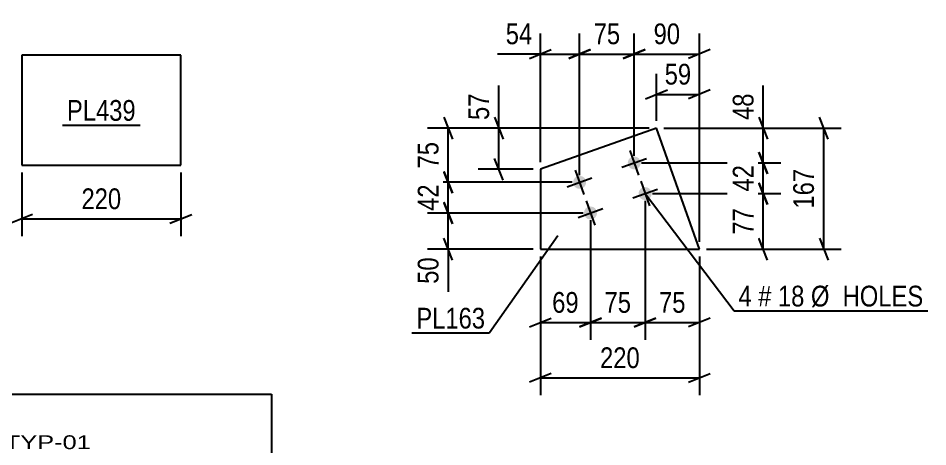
# Model space of a CAD drawing. Header units: millimetres. Extents: x 0 to 841, y 0 to 594.
# Drawn here: x 641 to 766.6, y 139.5 to 198.7 of the extents above; entities that cross this region are included whole.
import ezdxf

# ---------------------------------------------------------------- set-up
doc = ezdxf.new("R2010")
doc.units = ezdxf.units.MM
doc.styles.add('Arial Narrow', font='ARIALN.TTF', dxfattribs={"height": 0.2})

# ---------------------------------------------------------------- blocks, each defined once
blk = doc.blocks.new('Part-318889060-8647 - 8643')
at = {"color": 2, "linetype": 'Continuous'}
for p, q in [((641.52, 193.57), (641.52, 178.37)), ((663.47, 193.57), (641.52, 193.57)), ((663.47, 178.37), (663.47, 193.57)), ((641.52, 178.37), (663.47, 178.37))]:
    blk.add_line(p, q, dxfattribs=at)
blk = doc.blocks.new('Bolt-318889060-8868 - 8857')
at = {"linetype": 'Continuous'}
for points in [[(726.9, 178.98, -1), (725.21, 178.38, -1)], [(719.36, 176.31, -1), (717.67, 175.7, -1)], [(728.41, 174.74, -1), (726.71, 174.14, -1)], [(720.87, 172.07, -1), (719.17, 171.46, -1)]]:
    blk.add_hatch(color=1, dxfattribs=at).paths.add_polyline_path(points)
at = {"color": 1, "linetype": 'Continuous'}
for p, q in [((725.45, 180.38), (726.66, 176.98)), ((724.36, 178.08), (727.75, 179.28)), ((717.91, 177.7), (719.12, 174.31)), ((716.82, 175.4), (720.21, 176.61)), ((726.96, 176.14), (728.16, 172.74)), ((725.86, 173.84), (729.25, 175.04)), ((719.42, 173.46), (720.62, 170.07)), ((718.32, 171.16), (721.72, 172.37))]:
    blk.add_line(p, q, dxfattribs=at)
blk = doc.blocks.new('Part-318889060-8863 - 8857')
at = {"color": 2, "linetype": 'Continuous'}
for p, q in [((729.13, 183.48), (713.1, 177.8)), ((735.05, 166.77), (729.13, 183.48)), ((713.1, 177.8), (713.1, 166.77)), ((713.1, 166.77), (735.05, 166.77))]:
    blk.add_line(p, q, dxfattribs=at)
blk = doc.blocks.new('StraightDimension-318889060-8660 - 8643')
at = {"color": 7, "linetype": 'Continuous'}
for p, q in [((641.52, 177.37), (641.52, 168.55)), ((663.47, 177.37), (663.47, 168.55)), ((643.02, 171.55), (640.02, 170.35)), ((641.52, 170.95), (663.47, 170.95)), ((661.97, 170.35), (664.97, 171.55))]:
    blk.add_line(p, q, dxfattribs=at)
at = {"color": 0}
blk.add_wipeout([(655.84, 171.7), (655.84, 175.9), (649.16, 175.9), (649.16, 171.7)], dxfattribs=at)
at = {"color": 3, "style": 'Arial Narrow'}
blk.add_text('220', height=2.863, dxfattribs=at).set_placement((649.76, 172.3))
blk = doc.blocks.new('StraightDimension-318889060-8884 - 8857')
at = {"color": 7, "linetype": 'Continuous'}
for p, q in [((720.02, 170.76), (720.02, 154.24)), ((713.1, 165.77), (713.1, 154.24)), ((711.6, 156.04), (714.6, 157.24)), ((721.52, 157.24), (718.52, 156.04)), ((713.1, 156.64), (720.02, 156.64))]:
    blk.add_line(p, q, dxfattribs=at)
at = {"color": 0}
blk.add_wipeout([(718.99, 157.39), (718.99, 161.59), (714.13, 161.59), (714.13, 157.39)], dxfattribs=at)
at = {"color": 3, "style": 'Arial Narrow'}
blk.add_text('69', height=2.863, dxfattribs=at).set_placement((714.73, 157.99))
blk = doc.blocks.new('StraightDimension-318889060-8876 - 8857')
at = {"color": 7, "linetype": 'Continuous'}
for p, q in [((727.56, 173.44), (727.56, 154.24)), ((720.02, 170.76), (720.02, 154.24)), ((718.52, 156.04), (721.52, 157.24)), ((729.06, 157.24), (726.06, 156.04)), ((720.02, 156.64), (727.56, 156.64))]:
    blk.add_line(p, q, dxfattribs=at)
at = {"color": 0}
blk.add_wipeout([(726.22, 157.39), (726.22, 161.59), (721.36, 161.59), (721.36, 157.39)], dxfattribs=at)
at = {"color": 3, "style": 'Arial Narrow'}
blk.add_text('75', height=2.863, dxfattribs=at).set_placement((721.96, 157.99))
blk = doc.blocks.new('StraightDimension-318889060-8891 - 8857')
at = {"color": 7, "linetype": 'Continuous'}
for p, q in [((743.27, 175.94), (744.47, 172.94)), ((728.56, 174.44), (746.27, 174.44)), ((743.87, 166.77), (743.87, 174.44)), ((744.47, 165.27), (743.27, 168.27)), ((736.05, 166.77), (746.27, 166.77))]:
    blk.add_line(p, q, dxfattribs=at)
at = {"color": 0}
blk.add_wipeout([(743.12, 173.03), (738.92, 173.03), (738.92, 168.18), (743.12, 168.18)], dxfattribs=at)
at = {"color": 3, "style": 'Arial Narrow'}
blk.add_text('77', height=2.863, rotation=90.0002, dxfattribs=at).set_placement((742.52, 168.78))
blk = doc.blocks.new('StraightDimension-318889060-8923 - 8857')
at = {"color": 7, "linetype": 'Continuous'}
for p, q in [((713.1, 165.77), (713.1, 146.6)), ((735.05, 165.77), (735.05, 146.6)), ((714.6, 149.6), (711.6, 148.4)), ((733.55, 148.4), (736.55, 149.6)), ((713.1, 149), (735.05, 149))]:
    blk.add_line(p, q, dxfattribs=at)
at = {"color": 0}
blk.add_wipeout([(727.42, 149.75), (727.42, 153.95), (720.74, 153.95), (720.74, 149.75)], dxfattribs=at)
at = {"color": 3, "style": 'Arial Narrow'}
blk.add_text('220', height=2.863, dxfattribs=at).set_placement((721.34, 150.35))
blk = doc.blocks.new('StraightDimension-318889060-8928 - 8857')
at = {"color": 7, "linetype": 'Continuous'}
for p, q in [((707.37, 183.48), (707.37, 189.39)), ((707.37, 183.48), (707.37, 189.39)), ((706.77, 184.98), (707.97, 181.98)), ((728.13, 183.48), (704.52, 183.48)), ((707.37, 177.8), (707.37, 183.48)), ((707.97, 176.3), (706.77, 179.3)), ((712.1, 177.8), (704.52, 177.8))]:
    blk.add_line(p, q, dxfattribs=at)
at = {"color": 0}
blk.add_wipeout([(706.62, 188.86), (702.42, 188.86), (702.42, 184.01), (706.62, 184.01)], dxfattribs=at)
at = {"color": 3, "style": 'Arial Narrow'}
blk.add_text('57', height=2.863, rotation=90.0002, dxfattribs=at).set_placement((706.02, 184.61))
blk = doc.blocks.new('StraightDimension-318889060-8870 - 8857')
at = {"color": 7, "linetype": 'Continuous'}
for p, q in [((727.56, 173.44), (727.56, 154.24)), ((735.05, 165.77), (735.05, 154.24)), ((726.06, 156.04), (729.06, 157.24)), ((736.55, 157.24), (733.55, 156.04)), ((727.56, 156.64), (735.05, 156.64))]:
    blk.add_line(p, q, dxfattribs=at)
at = {"color": 0}
blk.add_wipeout([(733.73, 157.39), (733.73, 161.59), (728.88, 161.59), (728.88, 157.39)], dxfattribs=at)
at = {"color": 3, "style": 'Arial Narrow'}
blk.add_text('75', height=2.863, dxfattribs=at).set_placement((729.48, 157.99))
blk = doc.blocks.new('StraightDimension-318889060-8897 - 8857')
at = {"color": 7, "linetype": 'Continuous'}
for p, q in [((743.87, 183.48), (743.87, 189.39)), ((743.87, 183.48), (743.87, 189.39)), ((743.27, 184.98), (744.47, 181.98)), ((730.13, 183.48), (746.27, 183.48)), ((743.87, 178.68), (743.87, 183.48)), ((744.47, 177.18), (743.27, 180.18)), ((727.05, 178.68), (746.27, 178.68))]:
    blk.add_line(p, q, dxfattribs=at)
at = {"color": 0}
blk.add_wipeout([(743.12, 188.86), (738.92, 188.86), (738.92, 184.01), (743.12, 184.01)], dxfattribs=at)
at = {"color": 3, "style": 'Arial Narrow'}
blk.add_text('48', height=2.863, rotation=90.0002, dxfattribs=at).set_placement((742.52, 184.61))
blk = doc.blocks.new('StraightDimension-318889060-8962 - 8857')
at = {"color": 7, "linetype": 'Continuous'}
for p, q in [((713.1, 178.8), (713.1, 196.57)), ((718.51, 177.01), (718.51, 196.57)), ((713.1, 193.72), (707.2, 193.72)), ((713.1, 193.72), (707.2, 193.72)), ((711.6, 193.12), (714.6, 194.32)), ((713.1, 193.72), (718.51, 193.72)), ((720.01, 194.32), (717.01, 193.12))]:
    blk.add_line(p, q, dxfattribs=at)
at = {"color": 0}
blk.add_wipeout([(712.58, 194.47), (712.58, 198.67), (707.72, 198.67), (707.72, 194.47)], dxfattribs=at)
at = {"color": 3, "style": 'Arial Narrow'}
blk.add_text('54', height=2.863, dxfattribs=at).set_placement((708.32, 195.07))
blk = doc.blocks.new('StraightDimension-318889060-8905 - 8857')
at = {"color": 7, "linetype": 'Continuous'}
for p, q in [((743.27, 180.18), (744.47, 177.18)), ((727.05, 178.68), (746.27, 178.68)), ((743.87, 174.44), (743.87, 178.68)), ((744.47, 172.94), (743.27, 175.94)), ((728.56, 174.44), (746.27, 174.44))]:
    blk.add_line(p, q, dxfattribs=at)
at = {"color": 0}
blk.add_wipeout([(743.12, 178.99), (738.92, 178.99), (738.92, 174.13), (743.12, 174.13)], dxfattribs=at)
at = {"color": 3, "style": 'Arial Narrow'}
blk.add_text('42', height=2.863, rotation=90.0002, dxfattribs=at).set_placement((742.52, 174.73))
blk = doc.blocks.new('StraightDimension-318889060-8914 - 8857')
at = {"color": 7, "linetype": 'Continuous'}
for p, q in [((729.13, 184.48), (729.13, 191)), ((735.05, 167.77), (735.05, 191)), ((727.63, 187.55), (730.63, 188.75)), ((736.55, 188.75), (733.55, 187.55)), ((729.13, 188.15), (735.05, 188.15))]:
    blk.add_line(p, q, dxfattribs=at)
at = {"color": 0}
blk.add_wipeout([(734.52, 188.9), (734.52, 193.1), (729.66, 193.1), (729.66, 188.9)], dxfattribs=at)
at = {"color": 3, "style": 'Arial Narrow'}
blk.add_text('59', height=2.863, dxfattribs=at).set_placement((730.26, 189.5))
blk = doc.blocks.new('StraightDimension-318889060-8937 - 8857')
at = {"color": 7, "linetype": 'Continuous'}
for p, q in [((752.81, 181.98), (751.61, 184.98)), ((730.13, 183.48), (754.61, 183.48)), ((752.21, 166.77), (752.21, 183.48)), ((751.61, 168.27), (752.81, 165.27)), ((736.05, 166.77), (754.61, 166.77))]:
    blk.add_line(p, q, dxfattribs=at)
at = {"color": 0}
blk.add_wipeout([(751.46, 178.47), (747.26, 178.47), (747.26, 171.78), (751.46, 171.78)], dxfattribs=at)
at = {"color": 3, "style": 'Arial Narrow'}
blk.add_text('167', height=2.863, rotation=90.0002, dxfattribs=at).set_placement((750.86, 172.38))
blk = doc.blocks.new('StraightDimension-318889060-8944 - 8857')
at = {"color": 7, "linetype": 'Continuous'}
for p, q in [((718.51, 177.01), (718.51, 196.57)), ((726.05, 179.68), (726.05, 196.57)), ((717.01, 193.12), (720.01, 194.32)), ((718.51, 193.72), (726.05, 193.72)), ((727.55, 194.32), (724.55, 193.12))]:
    blk.add_line(p, q, dxfattribs=at)
at = {"color": 0}
blk.add_wipeout([(724.71, 194.47), (724.71, 198.67), (719.86, 198.67), (719.86, 194.47)], dxfattribs=at)
at = {"color": 3, "style": 'Arial Narrow'}
blk.add_text('75', height=2.863, dxfattribs=at).set_placement((720.46, 195.07))
blk = doc.blocks.new('StraightDimension-318889060-8954 - 8857')
at = {"color": 7, "linetype": 'Continuous'}
for p, q in [((726.05, 179.68), (726.05, 196.57)), ((735.05, 167.77), (735.05, 196.57)), ((724.55, 193.12), (727.55, 194.32)), ((726.05, 193.72), (735.05, 193.72)), ((736.55, 194.32), (733.55, 193.12))]:
    blk.add_line(p, q, dxfattribs=at)
at = {"color": 0}
blk.add_wipeout([(732.98, 194.47), (732.98, 198.67), (728.13, 198.67), (728.13, 194.47)], dxfattribs=at)
at = {"color": 3, "style": 'Arial Narrow'}
blk.add_text('90', height=2.863, dxfattribs=at).set_placement((728.73, 195.07))
blk = doc.blocks.new('StraightDimension-318889060-8973 - 8857')
at = {"color": 7, "linetype": 'Continuous'}
for p, q in [((699.79, 184.98), (700.99, 181.98)), ((728.13, 183.48), (697.54, 183.48)), ((700.39, 176.01), (700.39, 183.48)), ((700.99, 174.51), (699.79, 177.51)), ((717.51, 176.01), (697.54, 176.01))]:
    blk.add_line(p, q, dxfattribs=at)
at = {"color": 0}
blk.add_wipeout([(699.64, 182.17), (695.44, 182.17), (695.44, 177.32), (699.64, 177.32)], dxfattribs=at)
at = {"color": 3, "style": 'Arial Narrow'}
blk.add_text('75', height=2.863, rotation=90.0002, dxfattribs=at).set_placement((699.04, 177.92))
blk = doc.blocks.new('StraightDimension-318889060-8981 - 8857')
at = {"color": 7, "linetype": 'Continuous'}
for p, q in [((699.79, 177.51), (700.99, 174.51)), ((717.51, 176.01), (697.54, 176.01)), ((700.39, 171.76), (700.39, 176.01)), ((700.99, 170.26), (699.79, 173.26)), ((719.02, 171.76), (697.54, 171.76))]:
    blk.add_line(p, q, dxfattribs=at)
at = {"color": 0}
blk.add_wipeout([(699.64, 176.31), (695.44, 176.31), (695.44, 171.46), (699.64, 171.46)], dxfattribs=at)
at = {"color": 3, "style": 'Arial Narrow'}
blk.add_text('42', height=2.863, rotation=90.0002, dxfattribs=at).set_placement((699.04, 172.06))
blk = doc.blocks.new('StraightDimension-318889060-8989 - 8857')
at = {"color": 7, "linetype": 'Continuous'}
for p, q in [((699.79, 173.26), (700.99, 170.26)), ((719.02, 171.76), (697.54, 171.76)), ((700.39, 166.77), (700.39, 171.76)), ((700.99, 165.27), (699.79, 168.27)), ((712.1, 166.77), (697.54, 166.77)), ((700.39, 166.77), (700.39, 160.86)), ((700.39, 166.77), (700.39, 160.86))]:
    blk.add_line(p, q, dxfattribs=at)
at = {"color": 0}
blk.add_wipeout([(699.64, 166.24), (695.44, 166.24), (695.44, 161.39), (699.64, 161.39)], dxfattribs=at)
at = {"color": 3, "style": 'Arial Narrow'}
blk.add_text('50', height=2.863, rotation=90.0002, dxfattribs=at).set_placement((699.04, 161.99))
blk = doc.blocks.new('Unknown-318889060-20553')
at = {"color": 7, "linetype": 'Continuous'}
for p, q in [((516, 146.75), (676, 146.75)), ((676, 146.75), (676, 135.5))]:
    blk.add_line(p, q, dxfattribs=at)
at = {"color": 7, "style": 'Arial Narrow', "width": 1.6}
blk.add_text('REFER TYP DRAWING TYP-01', height=1.9089, dxfattribs=at).set_placement((600.7, 139.16))
blk = doc.blocks.new('Mark-318889060-8645 - 8643')
at = {"color": 0}
blk.add_wipeout([(657.25, 184.5), (657.25, 187.5), (647.75, 187.5), (647.75, 184.5)], dxfattribs=at)
blk.add_wipeout([(657.25, 184.5), (657.25, 187.5), (647.75, 187.5), (647.75, 184.5)], dxfattribs=at)
at = {"color": 30, "linetype": 'Continuous'}
blk.add_line((647.15, 183.9), (657.85, 183.9), dxfattribs=at)
at = {"color": 3, "style": 'Arial Narrow'}
blk.add_text('PL439', height=2.863, dxfattribs=at).set_placement((647.75, 184.5))
blk = doc.blocks.new('Mark-318889060-8859 - 8857')
at = {"color": 0}
blk.add_wipeout([(705.48, 155.81), (705.48, 158.81), (695.98, 158.81), (695.98, 155.81)], dxfattribs=at)
blk.add_wipeout([(705.48, 155.81), (705.48, 158.81), (695.98, 158.81), (695.98, 155.81)], dxfattribs=at)
at = {"color": 30, "linetype": 'Continuous'}
for p in [(715.53, 168.63), (695.38, 155.21)]:
    blk.add_line(p, (706.08, 155.21), dxfattribs=at)
at = {"color": 3, "style": 'Arial Narrow'}
blk.add_text('PL163', height=2.863, dxfattribs=at).set_placement((695.98, 155.81))
blk = doc.blocks.new('Mark-318889060-8864 - 8857')
at = {"color": 0}
for points in [[(742.27, 158.86), (742.27, 161.86), (740.44, 161.86), (740.44, 158.86)], [(744.99, 158.86), (744.99, 161.86), (743.17, 161.86), (743.17, 158.86)], [(749.55, 158.86), (749.55, 161.86), (745.89, 161.86), (745.89, 158.86)], [(765.98, 158.86), (765.98, 161.86), (750.45, 161.86), (750.45, 158.86)]]:
    blk.add_wipeout(points, dxfattribs=at)
for points in [[(742.27, 158.86), (742.27, 161.86), (740.44, 161.86), (740.44, 158.86)], [(744.99, 158.86), (744.99, 161.86), (743.17, 161.86), (743.17, 158.86)], [(749.55, 158.86), (749.55, 161.86), (745.89, 161.86), (745.89, 158.86)], [(765.98, 158.86), (765.98, 161.86), (750.45, 161.86), (750.45, 158.86)]]:
    blk.add_wipeout(points, dxfattribs=at)
at = {"color": 7, "linetype": 'Continuous'}
for p, q in [((727.56, 174.44), (739.84, 158.26)), ((739.84, 158.26), (766.58, 158.26))]:
    blk.add_line(p, q, dxfattribs=at)
at = {"color": 3, "style": 'Arial Narrow'}
for s, height, p in [('4', 2.86, (740.44, 158.86)), ('#', 2.86, (743.17, 158.86)), ('18', 2.863, (745.89, 158.86)), ('Ø  HOLES', 2.863, (750.45, 158.86))]:
    blk.add_text(s, height=height, dxfattribs=at).set_placement(p)

msp = doc.modelspace()

# ---------------------------------------------------------------- block references
for name in ['Part-318889060-8647 - 8643', 'Part-318889060-8863 - 8857', 'Bolt-318889060-8868 - 8857', 'StraightDimension-318889060-8660 - 8643', 'Unknown-318889060-20553']:
    msp.add_blockref(name, (0, 0))

# ---------------------------------------------------------------- next in the draw order: block references
for name in ['Mark-318889060-8645 - 8643', 'StraightDimension-318889060-8884 - 8857']:
    msp.add_blockref(name, (0, 0))

# ---------------------------------------------------------------- next in the draw order: block references
msp.add_blockref('StraightDimension-318889060-8876 - 8857', (0, 0))

# ---------------------------------------------------------------- next in the draw order: block references
msp.add_blockref('StraightDimension-318889060-8891 - 8857', (0, 0))

# ---------------------------------------------------------------- next in the draw order: block references
for name in ['StraightDimension-318889060-8928 - 8857', 'StraightDimension-318889060-8923 - 8857']:
    msp.add_blockref(name, (0, 0))

# ---------------------------------------------------------------- next in the draw order: block references
for name in ['StraightDimension-318889060-8962 - 8857', 'StraightDimension-318889060-8897 - 8857', 'StraightDimension-318889060-8870 - 8857']:
    msp.add_blockref(name, (0, 0))

# ---------------------------------------------------------------- next in the draw order: block references
msp.add_blockref('StraightDimension-318889060-8905 - 8857', (0, 0))

# ---------------------------------------------------------------- next in the draw order: block references
msp.add_blockref('StraightDimension-318889060-8914 - 8857', (0, 0))

# ---------------------------------------------------------------- next in the draw order: block references
for name in ['StraightDimension-318889060-8944 - 8857', 'StraightDimension-318889060-8937 - 8857']:
    msp.add_blockref(name, (0, 0))

# ---------------------------------------------------------------- next in the draw order: block references
msp.add_blockref('StraightDimension-318889060-8954 - 8857', (0, 0))

# ---------------------------------------------------------------- next in the draw order: block references
msp.add_blockref('StraightDimension-318889060-8973 - 8857', (0, 0))

# ---------------------------------------------------------------- next in the draw order: block references
for name in ['StraightDimension-318889060-8981 - 8857', 'Mark-318889060-8864 - 8857']:
    msp.add_blockref(name, (0, 0))

# ---------------------------------------------------------------- next in the draw order: block references
msp.add_blockref('StraightDimension-318889060-8989 - 8857', (0, 0))

# ---------------------------------------------------------------- next in the draw order: block references
msp.add_blockref('Mark-318889060-8859 - 8857', (0, 0))

doc.saveas('drawing.dxf')
